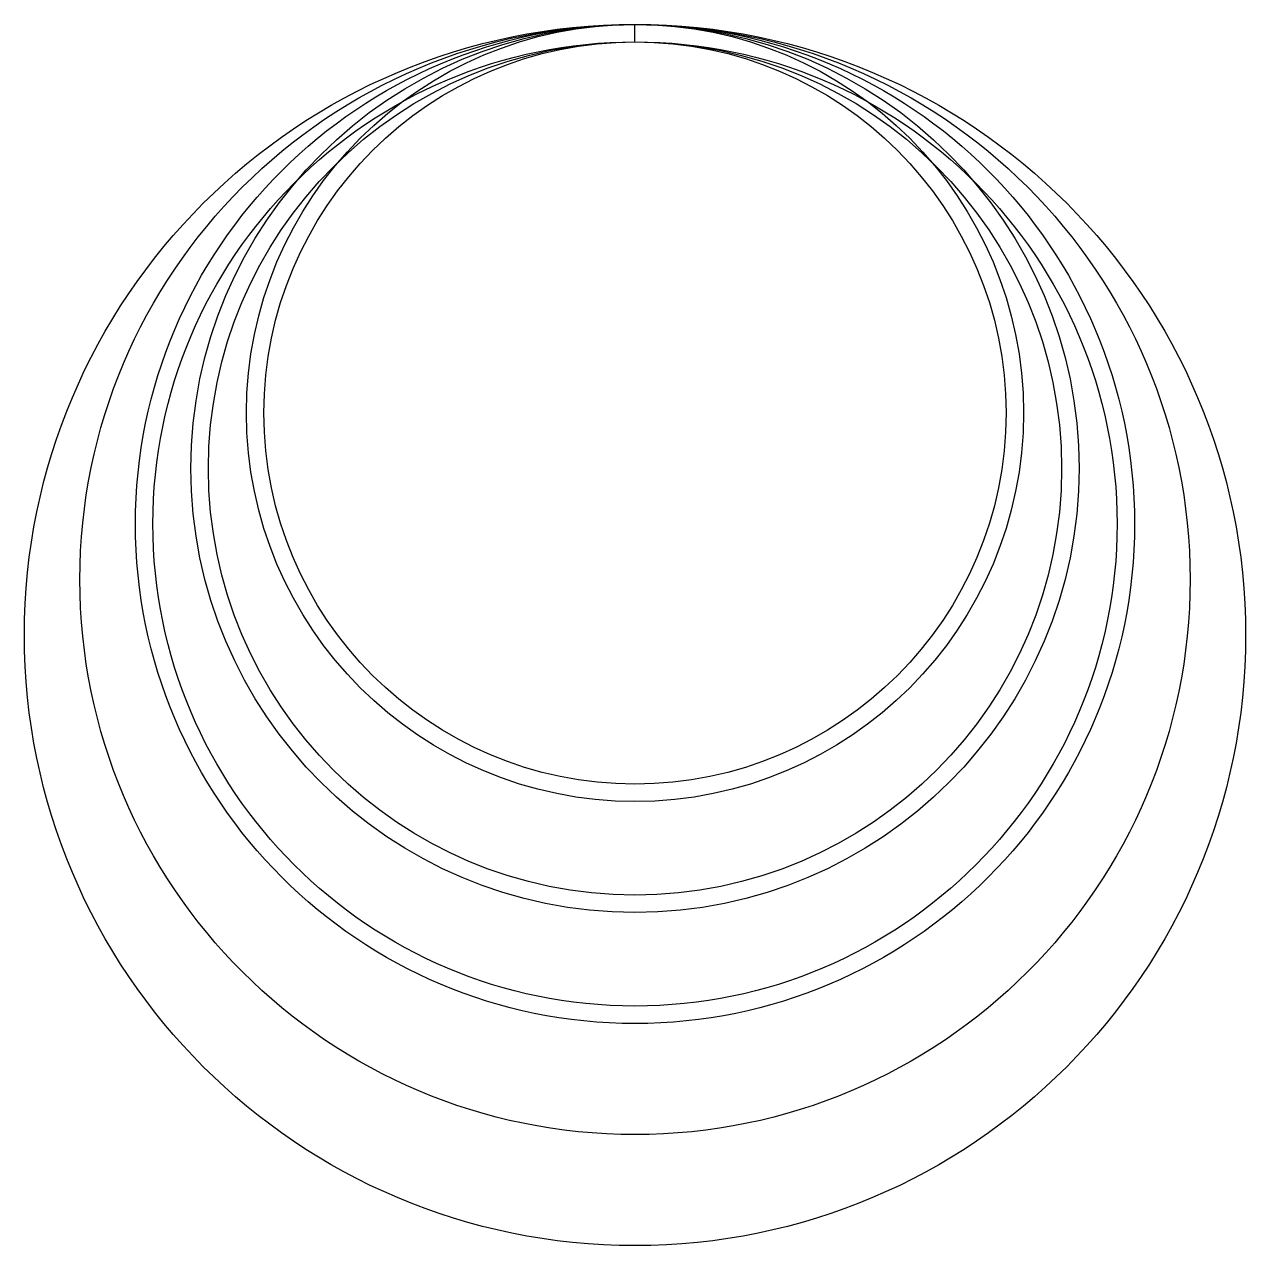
# Model space of a CAD drawing. Header units: millimetres. Extents: x -70 to 70, y -138 to 2.
import ezdxf

# ---------------------------------------------------------------- set-up
doc = ezdxf.new("R2010")
doc.units = ezdxf.units.MM
doc.layers.get('0').update_dxf_attribs({"linetype": 'CONTINUOUS'})

msp = doc.modelspace()

# ---------------------------------------------------------------- linework, layer by layer
msp.add_line((0, 0), (0, 2))
for centre, radius in [((0, -67.85), 69.85), ((0, -61.5), 63.5), ((0, -55.15), 57.15), ((0, -48.8), 50.8), ((0, -42.45), 44.45), ((0, -55.15), 55.15), ((0, -48.8), 48.8), ((0, -42.45), 42.45)]:
    msp.add_circle(centre, radius)

doc.saveas('drawing.dxf')
